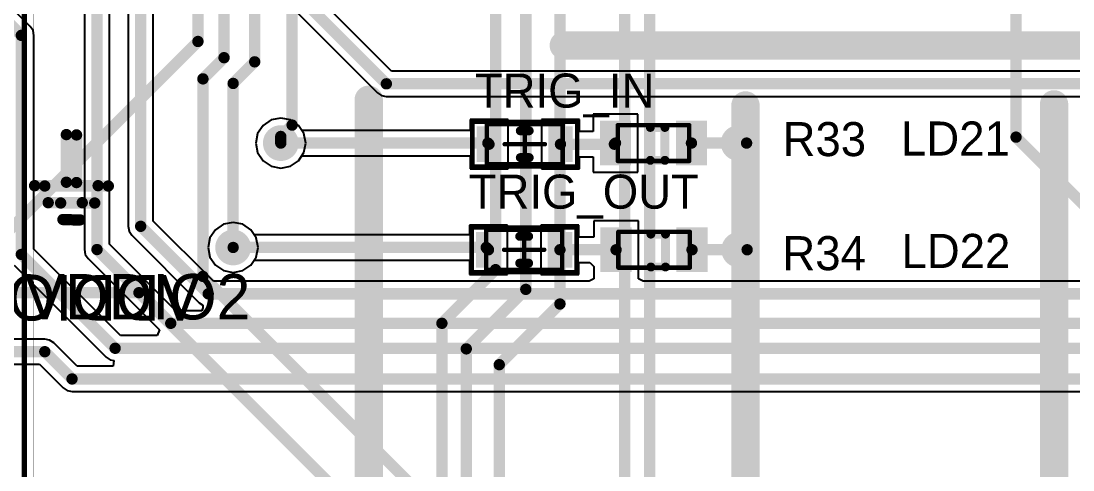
# Model space of a CAD drawing. Header units: millimetres. Extents: x 307 to 423, y 231 to 400.
# Drawn here: x 346.04 to 369.59, y 318.22 to 328.26 of the extents above; entities that cross this region are included whole.
import ezdxf

# ---------------------------------------------------------------- set-up
doc = ezdxf.new("R2010")
doc.units = ezdxf.units.MM
for name, color, linetype in [('BottomLayer', 5, 'Continuous'), ('BottomOverlay', 54, 'Continuous'), ('Mechanical14', 56, 'Continuous'), ('Mechanical15', 56, 'Continuous'), ('Mechanical16', 56, 'Continuous'), ('Mechanical8', 56, 'Continuous'), ('MidLayer1', 16, 'Continuous'), ('MidLayer2', 76, 'Continuous'), ('MultiLayer', 9, 'Continuous'), ('TopLayer', 1, 'Continuous'), ('TopOverlay', 2, 'Continuous'), ('TopPaste', 8, 'Continuous'), ('TopSolder', 216, 'Continuous'), ('ViaHoleLayer', 16, 'Continuous')]:
    doc.layers.add(name, color=color, linetype=linetype)

# ---------------------------------------------------------------- blocks, each defined once
blk = doc.blocks.new('CC_NM_0603_439')
at = {"layer": 'Mechanical15', "const_width": 0.1}
for points in [[(-1.175, -0.5), (-1.175, 0.5)], [(-1.175, 0.5), (1.175, 0.5)], [(0, -0.45), (0, 0.45)], [(1.175, -0.5), (1.175, 0.5)], [(-0.45, 0), (0.45, 0)], [(-1.175, -0.5), (1.175, -0.5)]]:
    blk.add_lwpolyline(points, dxfattribs=at)
at = {"layer": 'Mechanical15', "const_width": 0.05}
for points in [[(-1.2, 0.5, 1), (-1.15, 0.5, 1)], [(-1.2, 0.5, 1), (-1.15, 0.5, 1)], [(-0.025, 0.45, 1), (0.025, 0.45, 1)], [(1.15, 0.5, 1), (1.2, 0.5, 1)], [(1.15, 0.5, 1), (1.2, 0.5, 1)], [(-0.475, 0, 1), (-0.425, 0, 1)], [(0.425, 0, 1), (0.475, 0, 1)], [(-1.2, -0.5, 1), (-1.15, -0.5, 1)], [(-1.2, -0.5, 1), (-1.15, -0.5, 1)], [(-0.025, -0.45, 1), (0.025, -0.45, 1)], [(1.15, -0.5, 1), (1.2, -0.5, 1)], [(1.15, -0.5, 1), (1.2, -0.5, 1)]]:
    blk.add_lwpolyline(points, format="xyb", close=True, dxfattribs=at)
at = {"layer": 'Mechanical8', "const_width": 0.1}
for points in [[(-0.85, -0.45), (-0.85, 0.45)], [(-0.85, 0.45), (0.85, 0.45)], [(0.85, -0.45), (0.85, 0.45)], [(-0.85, -0.45), (0.85, -0.45)]]:
    blk.add_lwpolyline(points, dxfattribs=at)
at = {"layer": 'Mechanical8', "const_width": 0.05}
for points in [[(-0.875, 0.45, 1), (-0.825, 0.45, 1)], [(-0.875, 0.45, 1), (-0.825, 0.45, 1)], [(0.825, 0.45, 1), (0.875, 0.45, 1)], [(0.825, 0.45, 1), (0.875, 0.45, 1)], [(-0.875, -0.45, 1), (-0.825, -0.45, 1)], [(-0.875, -0.45, 1), (-0.825, -0.45, 1)], [(0.825, -0.45, 1), (0.875, -0.45, 1)], [(0.825, -0.45, 1), (0.875, -0.45, 1)]]:
    blk.add_lwpolyline(points, format="xyb", close=True, dxfattribs=at)
at = {"layer": 'TopLayer'}
for points in [[(-0.525, -0.4), (-0.525, 0.4), (-1.075, -0.4), (-1.075, 0.4)], [(1.075, -0.4), (1.075, 0.4), (0.525, -0.4), (0.525, 0.4)]]:
    blk.add_solid(points, dxfattribs=at)
at = {"layer": 'TopOverlay', "const_width": 0.2}
for points in [[(-0.1, 0.3), (0.1, 0.3)], [(-0.1, -0.3), (0.1, -0.3)]]:
    blk.add_lwpolyline(points, dxfattribs=at)
at = {"layer": 'TopOverlay', "const_width": 0.1}
for points in [[(-0.15, 0.3, 1), (-0.05, 0.3, 1)], [(0.05, 0.3, 1), (0.15, 0.3, 1)], [(-0.15, -0.3, 1), (-0.05, -0.3, 1)], [(0.05, -0.3, 1), (0.15, -0.3, 1)]]:
    blk.add_lwpolyline(points, format="xyb", close=True, dxfattribs=at)
at = {"layer": 'TopPaste'}
for points in [[(-0.525, -0.4), (-0.525, 0.4), (-1.075, -0.4), (-1.075, 0.4)], [(1.075, -0.4), (1.075, 0.4), (0.525, -0.4), (0.525, 0.4)]]:
    blk.add_solid(points, dxfattribs=at)
at = {"layer": 'TopSolder'}
for points in [[(-0.525, -0.4), (-0.525, 0.4), (-1.075, -0.4), (-1.075, 0.4)], [(1.075, -0.4), (1.075, 0.4), (0.525, -0.4), (0.525, 0.4)]]:
    blk.add_solid(points, dxfattribs=at)
blk = doc.blocks.new('CC_NM_0603_440')
at = {"layer": 'Mechanical15', "const_width": 0.1}
for points in [[(-1.175, -0.5), (-1.175, 0.5)], [(-1.175, 0.5), (1.175, 0.5)], [(0, -0.45), (0, 0.45)], [(1.175, -0.5), (1.175, 0.5)], [(-0.45, 0), (0.45, 0)], [(-1.175, -0.5), (1.175, -0.5)]]:
    blk.add_lwpolyline(points, dxfattribs=at)
at = {"layer": 'Mechanical15', "const_width": 0.05}
for points in [[(-1.2, 0.5, 1), (-1.15, 0.5, 1)], [(-1.2, 0.5, 1), (-1.15, 0.5, 1)], [(-0.025, 0.45, 1), (0.025, 0.45, 1)], [(1.15, 0.5, 1), (1.2, 0.5, 1)], [(1.15, 0.5, 1), (1.2, 0.5, 1)], [(-0.475, 0, 1), (-0.425, 0, 1)], [(0.425, 0, 1), (0.475, 0, 1)], [(-1.2, -0.5, 1), (-1.15, -0.5, 1)], [(-1.2, -0.5, 1), (-1.15, -0.5, 1)], [(-0.025, -0.45, 1), (0.025, -0.45, 1)], [(1.15, -0.5, 1), (1.2, -0.5, 1)], [(1.15, -0.5, 1), (1.2, -0.5, 1)]]:
    blk.add_lwpolyline(points, format="xyb", close=True, dxfattribs=at)
at = {"layer": 'Mechanical8', "const_width": 0.1}
for points in [[(-0.85, -0.45), (-0.85, 0.45)], [(-0.85, 0.45), (0.85, 0.45)], [(0.85, -0.45), (0.85, 0.45)], [(-0.85, -0.45), (0.85, -0.45)]]:
    blk.add_lwpolyline(points, dxfattribs=at)
at = {"layer": 'Mechanical8', "const_width": 0.05}
for points in [[(-0.875, 0.45, 1), (-0.825, 0.45, 1)], [(-0.875, 0.45, 1), (-0.825, 0.45, 1)], [(0.825, 0.45, 1), (0.875, 0.45, 1)], [(0.825, 0.45, 1), (0.875, 0.45, 1)], [(-0.875, -0.45, 1), (-0.825, -0.45, 1)], [(-0.875, -0.45, 1), (-0.825, -0.45, 1)], [(0.825, -0.45, 1), (0.875, -0.45, 1)], [(0.825, -0.45, 1), (0.875, -0.45, 1)]]:
    blk.add_lwpolyline(points, format="xyb", close=True, dxfattribs=at)
at = {"layer": 'TopLayer'}
for points in [[(-0.525, -0.4), (-0.525, 0.4), (-1.075, -0.4), (-1.075, 0.4)], [(1.075, -0.4), (1.075, 0.4), (0.525, -0.4), (0.525, 0.4)]]:
    blk.add_solid(points, dxfattribs=at)
at = {"layer": 'TopOverlay', "const_width": 0.2}
for points in [[(-0.1, 0.3), (0.1, 0.3)], [(-0.1, -0.3), (0.1, -0.3)]]:
    blk.add_lwpolyline(points, dxfattribs=at)
at = {"layer": 'TopOverlay', "const_width": 0.1}
for points in [[(-0.15, 0.3, 1), (-0.05, 0.3, 1)], [(0.05, 0.3, 1), (0.15, 0.3, 1)], [(-0.15, -0.3, 1), (-0.05, -0.3, 1)], [(0.05, -0.3, 1), (0.15, -0.3, 1)]]:
    blk.add_lwpolyline(points, format="xyb", close=True, dxfattribs=at)
at = {"layer": 'TopPaste'}
for points in [[(-0.525, -0.4), (-0.525, 0.4), (-1.075, -0.4), (-1.075, 0.4)], [(1.075, -0.4), (1.075, 0.4), (0.525, -0.4), (0.525, 0.4)]]:
    blk.add_solid(points, dxfattribs=at)
at = {"layer": 'TopSolder'}
for points in [[(-0.525, -0.4), (-0.525, 0.4), (-1.075, -0.4), (-1.075, 0.4)], [(1.075, -0.4), (1.075, 0.4), (0.525, -0.4), (0.525, 0.4)]]:
    blk.add_solid(points, dxfattribs=at)
blk = doc.blocks.new('LED_0603_GREEN_447')
at = {"layer": 'Mechanical8', "const_width": 0.1}
for points in [[(-0.8, -0.4), (-0.8, 0.4)], [(-0.8, 0.4), (0.8, 0.4)], [(0.8, -0.4), (0.8, 0.4)], [(-0.8, -0.4), (0.8, -0.4)]]:
    blk.add_lwpolyline(points, dxfattribs=at)
at = {"layer": 'Mechanical8', "const_width": 0.05}
for points in [[(-0.825, 0.4, 1), (-0.775, 0.4, 1)], [(-0.825, 0.4, 1), (-0.775, 0.4, 1)], [(0.775, 0.4, 1), (0.825, 0.4, 1)], [(0.775, 0.4, 1), (0.825, 0.4, 1)], [(-0.825, -0.4, 1), (-0.775, -0.4, 1)], [(-0.825, -0.4, 1), (-0.775, -0.4, 1)], [(0.775, -0.4, 1), (0.825, -0.4, 1)], [(0.775, -0.4, 1), (0.825, -0.4, 1)]]:
    blk.add_lwpolyline(points, format="xyb", close=True, dxfattribs=at)
at = {"layer": 'TopLayer'}
for points in [[(-0.5, -0.5), (-0.5, 0.5), (-1.2, -0.5), (-1.2, 0.5)], [(1.2, -0.5), (1.2, 0.5), (0.5, -0.5), (0.5, 0.5)]]:
    blk.add_solid(points, dxfattribs=at)
at = {"layer": 'TopOverlay', "const_width": 0.2}
for points in [[(-0.071, 0.35), (0.256, 0.35)], [(0.256, -0.386), (0.256, 0.35)], [(-0.071, -0.386), (0.256, -0.386)]]:
    blk.add_lwpolyline(points, dxfattribs=at)
at = {"layer": 'TopOverlay', "const_width": 0.1}
for points in [[(-0.121, 0.35, 1), (-0.021, 0.35, 1)], [(0.206, 0.35, 1), (0.306, 0.35, 1)], [(0.206, 0.35, 1), (0.306, 0.35, 1)], [(-0.121, -0.386, 1), (-0.021, -0.386, 1)], [(0.206, -0.386, 1), (0.306, -0.386, 1)], [(0.206, -0.386, 1), (0.306, -0.386, 1)]]:
    blk.add_lwpolyline(points, format="xyb", close=True, dxfattribs=at)
at = {"layer": 'TopPaste'}
for points in [[(-0.5, -0.5), (-0.5, 0.5), (-1.2, -0.5), (-1.2, 0.5)], [(1.2, -0.5), (1.2, 0.5), (0.5, -0.5), (0.5, 0.5)]]:
    blk.add_solid(points, dxfattribs=at)
at = {"layer": 'TopSolder'}
for points in [[(-0.5, -0.5), (-0.5, 0.5), (-1.2, -0.5), (-1.2, 0.5)], [(1.2, -0.5), (1.2, 0.5), (0.5, -0.5), (0.5, 0.5)]]:
    blk.add_solid(points, dxfattribs=at)
blk = doc.blocks.new('LED_0603_GREEN_448')
at = {"layer": 'Mechanical8', "const_width": 0.1}
for points in [[(-0.8, -0.4), (-0.8, 0.4)], [(-0.8, 0.4), (0.8, 0.4)], [(0.8, -0.4), (0.8, 0.4)], [(-0.8, -0.4), (0.8, -0.4)]]:
    blk.add_lwpolyline(points, dxfattribs=at)
at = {"layer": 'Mechanical8', "const_width": 0.05}
for points in [[(-0.825, 0.4, 1), (-0.775, 0.4, 1)], [(-0.825, 0.4, 1), (-0.775, 0.4, 1)], [(0.775, 0.4, 1), (0.825, 0.4, 1)], [(0.775, 0.4, 1), (0.825, 0.4, 1)], [(-0.825, -0.4, 1), (-0.775, -0.4, 1)], [(-0.825, -0.4, 1), (-0.775, -0.4, 1)], [(0.775, -0.4, 1), (0.825, -0.4, 1)], [(0.775, -0.4, 1), (0.825, -0.4, 1)]]:
    blk.add_lwpolyline(points, format="xyb", close=True, dxfattribs=at)
at = {"layer": 'TopLayer'}
for points in [[(-0.5, -0.5), (-0.5, 0.5), (-1.2, -0.5), (-1.2, 0.5)], [(1.2, -0.5), (1.2, 0.5), (0.5, -0.5), (0.5, 0.5)]]:
    blk.add_solid(points, dxfattribs=at)
at = {"layer": 'TopOverlay', "const_width": 0.2}
for points in [[(-0.071, 0.35), (0.256, 0.35)], [(0.256, -0.386), (0.256, 0.35)], [(-0.071, -0.386), (0.256, -0.386)]]:
    blk.add_lwpolyline(points, dxfattribs=at)
at = {"layer": 'TopOverlay', "const_width": 0.1}
for points in [[(-0.121, 0.35, 1), (-0.021, 0.35, 1)], [(0.206, 0.35, 1), (0.306, 0.35, 1)], [(0.206, 0.35, 1), (0.306, 0.35, 1)], [(-0.121, -0.386, 1), (-0.021, -0.386, 1)], [(0.206, -0.386, 1), (0.306, -0.386, 1)], [(0.206, -0.386, 1), (0.306, -0.386, 1)]]:
    blk.add_lwpolyline(points, format="xyb", close=True, dxfattribs=at)
at = {"layer": 'TopPaste'}
for points in [[(-0.5, -0.5), (-0.5, 0.5), (-1.2, -0.5), (-1.2, 0.5)], [(1.2, -0.5), (1.2, 0.5), (0.5, -0.5), (0.5, 0.5)]]:
    blk.add_solid(points, dxfattribs=at)
at = {"layer": 'TopSolder'}
for points in [[(-0.5, -0.5), (-0.5, 0.5), (-1.2, -0.5), (-1.2, 0.5)], [(1.2, -0.5), (1.2, 0.5), (0.5, -0.5), (0.5, 0.5)]]:
    blk.add_solid(points, dxfattribs=at)
blk = doc.blocks.new('CON_SAMTEC_TSW_135_07_X_D_468')
at = {"layer": 'Mechanical14', "const_width": 0.01}
blk.add_lwpolyline([(44.45, 2.54), (-44.45, 2.54)], dxfattribs=at)
at = {"layer": 'Mechanical16', "const_width": 0.01}
blk.add_lwpolyline([(44.67, 2.75), (-44.67, 2.75)], dxfattribs=at)
at = {"layer": 'TopOverlay', "const_width": 0.12}
blk.add_lwpolyline([(44.45, 2.54), (-44.45, 2.54)], dxfattribs=at)

msp = doc.modelspace()

# ---------------------------------------------------------------- linework, layer by layer
at = {"layer": 'BottomLayer'}
for p, q in [((351.457, 325.931), (351.336, 325.749)), ((351.639, 326.053), (351.457, 325.931)), ((351.854, 326.095), (351.639, 326.053)), ((352.069, 326.053), (351.854, 326.095)), ((352.251, 325.931), (352.069, 326.053)), ((352.372, 325.749), (352.251, 325.931)), ((351.336, 325.749), (351.293, 325.534)), ((352.415, 325.534), (352.372, 325.749)), ((351.293, 325.534), (351.336, 325.32)), ((352.372, 325.32), (352.415, 325.534)), ((351.336, 325.32), (351.457, 325.138)), ((352.251, 325.138), (352.372, 325.32)), ((351.457, 325.138), (351.639, 325.016)), ((351.639, 325.016), (351.854, 324.974)), ((351.854, 324.974), (352.069, 325.016)), ((352.069, 325.016), (352.251, 325.138)), ((350.391, 323.594), (350.269, 323.412)), ((350.573, 323.716), (350.391, 323.594)), ((350.787, 323.758), (350.573, 323.716)), ((351.002, 323.716), (350.787, 323.758)), ((351.184, 323.594), (351.002, 323.716)), ((351.305, 323.412), (351.184, 323.594)), ((350.269, 323.412), (350.226, 323.198)), ((351.348, 323.198), (351.305, 323.412)), ((350.226, 323.198), (350.269, 322.983)), ((351.305, 322.983), (351.348, 323.198)), ((350.269, 322.983), (350.391, 322.801)), ((351.184, 322.801), (351.305, 322.983)), ((350.391, 322.801), (350.573, 322.68)), ((350.573, 322.68), (350.787, 322.637)), ((350.787, 322.637), (351.002, 322.68)), ((351.002, 322.68), (351.184, 322.801))]:
    msp.add_line(p, q, dxfattribs=at)
at = {"layer": 'BottomLayer', "const_width": 0.4}
for points in [[(351.654, 325.534, 1), (352.054, 325.534, 1)], [(361.903, 325.534, 1), (362.303, 325.534, 1)], [(350.587, 323.198, 1), (350.987, 323.198, 1)], [(361.916, 323.147, 1), (362.316, 323.147, 1)]]:
    msp.add_lwpolyline(points, format="xyb", close=True, dxfattribs=at)
at = {"layer": 'BottomOverlay', "const_width": 0.254}
for points in [[(347.054, 324.658), (347.054, 325.724)], [(346.343, 324.581), (347.765, 324.581)], [(346.647, 324.2), (347.409, 324.2)], [(346.977, 323.823), (347.13, 323.823)]]:
    msp.add_lwpolyline(points, dxfattribs=at)
at = {"layer": 'BottomOverlay', "const_width": 0.127}
for points in [[(346.99, 325.724, 1), (347.117, 325.724, 1)], [(346.99, 324.658, 1), (347.117, 324.658, 1)], [(346.279, 324.581, 1), (346.406, 324.581, 1)], [(347.701, 324.581, 1), (347.828, 324.581, 1)], [(346.584, 324.2, 1), (346.711, 324.2, 1)], [(347.346, 324.2, 1), (347.473, 324.2, 1)], [(346.914, 323.823, 1), (347.041, 323.823, 1)], [(347.066, 323.823, 1), (347.193, 323.823, 1)]]:
    msp.add_lwpolyline(points, format="xyb", close=True, dxfattribs=at)
at = {"layer": 'MidLayer1'}
for p, q in [((351.457, 325.931), (351.336, 325.749)), ((351.639, 326.053), (351.457, 325.931)), ((351.854, 326.095), (351.639, 326.053)), ((352.069, 326.053), (351.854, 326.095)), ((352.251, 325.931), (352.069, 326.053)), ((352.372, 325.749), (352.251, 325.931)), ((351.336, 325.749), (351.293, 325.534)), ((352.415, 325.534), (352.372, 325.749)), ((351.293, 325.534), (351.336, 325.32)), ((352.372, 325.32), (352.415, 325.534)), ((351.336, 325.32), (351.457, 325.138)), ((352.251, 325.138), (352.372, 325.32)), ((351.457, 325.138), (351.639, 325.016)), ((351.639, 325.016), (351.854, 324.974)), ((351.854, 324.974), (352.069, 325.016)), ((352.069, 325.016), (352.251, 325.138)), ((350.391, 323.594), (350.269, 323.412)), ((350.573, 323.716), (350.391, 323.594)), ((350.787, 323.758), (350.573, 323.716)), ((351.002, 323.716), (350.787, 323.758)), ((351.184, 323.594), (351.002, 323.716)), ((351.305, 323.412), (351.184, 323.594)), ((350.269, 323.412), (350.226, 323.198)), ((351.348, 323.198), (351.305, 323.412)), ((350.226, 323.198), (350.269, 322.983)), ((351.305, 322.983), (351.348, 323.198)), ((350.269, 322.983), (350.391, 322.801)), ((351.184, 322.801), (351.305, 322.983)), ((350.391, 322.801), (350.573, 322.68)), ((350.573, 322.68), (350.787, 322.637)), ((350.787, 322.637), (351.002, 322.68)), ((351.002, 322.68), (351.184, 322.801))]:
    msp.add_line(p, q, dxfattribs=at)
at = {"layer": 'MidLayer1', "const_width": 0.4}
for points in [[(351.654, 325.534, 1), (352.054, 325.534, 1)], [(361.903, 325.534, 1), (362.303, 325.534, 1)], [(350.587, 323.198, 1), (350.987, 323.198, 1)], [(361.916, 323.147, 1), (362.316, 323.147, 1)]]:
    msp.add_lwpolyline(points, format="xyb", close=True, dxfattribs=at)
at = {"layer": 'MidLayer2', "const_width": 0.254}
for points in [[(350.584, 327.445), (350.584, 359.296)], [(351.27, 327.352), (351.27, 358.509)], [(352.108, 325.936), (352.108, 358.102)], [(350, 327.808), (350, 356.248)], [(368.312, 325.667), (368.312, 354.266)], [(356.662, 322.702), (356.662, 344.134)], [(359.55, 339.598), (359.55, 289.703)], [(360.109, 339.586), (360.109, 289.319)], [(358.102, 321.933), (358.102, 336.893)], [(357.339, 322.261), (357.339, 334.379)], [(345.67, 323.478), (350, 327.808)], [(350.11, 326.971), (350.584, 327.445)], [(350.787, 326.869), (351.27, 327.352)], [(350.11, 322.551), (350.11, 326.971)], [(350.787, 323.198), (350.787, 326.869)], [(351.854, 325.682), (352.108, 325.936)], [(351.854, 325.534), (351.854, 325.682)], [(368.312, 325.667), (370.498, 323.482)], [(350.11, 322.551), (354.868, 317.793)], [(355.461, 321.501), (356.662, 322.702)], [(356.006, 320.929), (357.339, 322.261)], [(344.844, 322.187), (348.679, 322.187)], [(348.679, 322.187), (354.191, 316.675)], [(356.744, 320.575), (358.102, 321.933)], [(355.461, 299.822), (355.461, 321.501)], [(356.006, 290.119), (356.006, 320.929)], [(356.744, 289.968), (356.744, 320.575)]]:
    msp.add_lwpolyline(points, dxfattribs=at)
at = {"layer": 'MidLayer2'}
for points, const_width in [([(349.936, 327.808, 1), (350.063, 327.808, 1)], 0.127), ([(349.936, 327.808, 1), (350.063, 327.808, 1)], 0.127), ([(350.52, 327.445, 1), (350.647, 327.445, 1)], 0.127), ([(350.52, 327.445, 1), (350.647, 327.445, 1)], 0.127), ([(351.206, 327.352, 1), (351.333, 327.352, 1)], 0.127), ([(351.206, 327.352, 1), (351.333, 327.352, 1)], 0.127), ([(350.047, 326.971, 1), (350.174, 326.971, 1)], 0.127), ([(350.047, 326.971, 1), (350.174, 326.971, 1)], 0.127), ([(350.724, 326.869, 1), (350.851, 326.869, 1)], 0.127), ([(350.724, 326.869, 1), (350.851, 326.869, 1)], 0.127), ([(351.654, 325.534, 1), (352.054, 325.534, 1)], 0.4), ([(352.044, 325.936, 1), (352.171, 325.936, 1)], 0.127), ([(352.044, 325.936, 1), (352.171, 325.936, 1)], 0.127), ([(361.903, 325.534, 1), (362.303, 325.534, 1)], 0.4), ([(351.79, 325.682, 1), (351.917, 325.682, 1)], 0.127), ([(351.79, 325.682, 1), (351.917, 325.682, 1)], 0.127), ([(368.249, 325.667, 1), (368.376, 325.667, 1)], 0.127), ([(368.249, 325.667, 1), (368.376, 325.667, 1)], 0.127), ([(351.79, 325.534, 1), (351.917, 325.534, 1)], 0.127), ([(350.587, 323.198, 1), (350.987, 323.198, 1)], 0.4), ([(350.724, 323.198, 1), (350.851, 323.198, 1)], 0.127), ([(361.916, 323.147, 1), (362.316, 323.147, 1)], 0.4), ([(350.047, 322.551, 1), (350.174, 322.551, 1)], 0.127), ([(350.047, 322.551, 1), (350.174, 322.551, 1)], 0.127), ([(356.598, 322.702, 1), (356.725, 322.702, 1)], 0.127), ([(356.598, 322.702, 1), (356.725, 322.702, 1)], 0.127), ([(357.275, 322.261, 1), (357.402, 322.261, 1)], 0.127), ([(357.275, 322.261, 1), (357.402, 322.261, 1)], 0.127), ([(348.615, 322.187, 1), (348.742, 322.187, 1)], 0.127), ([(348.615, 322.187, 1), (348.742, 322.187, 1)], 0.127), ([(358.039, 321.933, 1), (358.166, 321.933, 1)], 0.127), ([(358.039, 321.933, 1), (358.166, 321.933, 1)], 0.127), ([(355.397, 321.501, 1), (355.524, 321.501, 1)], 0.127), ([(355.397, 321.501, 1), (355.524, 321.501, 1)], 0.127), ([(355.943, 320.929, 1), (356.07, 320.929, 1)], 0.127), ([(355.943, 320.929, 1), (356.07, 320.929, 1)], 0.127), ([(356.681, 320.575, 1), (356.808, 320.575, 1)], 0.127), ([(356.681, 320.575, 1), (356.808, 320.575, 1)], 0.127)]:
    msp.add_lwpolyline(points, format="xyb", close=True, dxfattribs=dict(at, const_width=const_width))
at = {"layer": 'MultiLayer', "const_width": 0.4}
for points in [[(351.654, 325.534, 1), (352.054, 325.534, 1)], [(361.903, 325.534, 1), (362.303, 325.534, 1)], [(350.587, 323.198, 1), (350.987, 323.198, 1)], [(361.916, 323.147, 1), (362.316, 323.147, 1)]]:
    msp.add_lwpolyline(points, format="xyb", close=True, dxfattribs=at)
at = {"layer": 'TopLayer'}
for p, q in [((348.435, 332.141), (348.435, 323.672)), ((349, 323.789), (349, 332.258)), ((348.022, 323.269), (348.022, 329.451)), ((347.457, 329.334), (347.457, 323.152)), ((354.333, 327.143), (352.213, 329.263)), ((346.245, 328.144), (345.585, 328.805)), ((351.73, 328.947), (354.016, 326.661)), ((346.307, 328.052), (346.245, 328.144)), ((346.245, 328.144), (346.245, 328.144)), ((346.328, 327.944), (346.307, 328.052)), ((346.328, 323.159), (346.328, 327.944)), ((346.328, 327.944), (346.328, 327.944)), ((370.457, 327.143), (354.333, 327.143)), ((354.016, 326.661), (354.016, 326.661)), ((354.016, 326.661), (354.108, 326.599)), ((354.108, 326.599), (354.216, 326.578)), ((354.216, 326.578), (370.574, 326.578)), ((359.847, 326.184), (358.847, 326.184)), ((358.847, 326.184), (358.847, 325.791)), ((359.847, 324.884), (359.847, 326.184)), ((351.457, 325.931), (351.336, 325.749)), ((351.639, 326.053), (351.457, 325.931)), ((351.854, 326.095), (351.639, 326.053)), ((352.069, 326.053), (351.854, 326.095)), ((352.251, 325.931), (352.069, 326.053)), ((352.327, 325.817), (352.251, 325.931)), ((356.94, 326.059), (356.09, 326.059)), ((356.09, 326.059), (356.09, 325.817)), ((356.94, 324.959), (356.94, 326.059)), ((358.54, 326.059), (357.69, 326.059)), ((357.69, 326.059), (357.69, 324.959)), ((358.54, 325.791), (358.54, 326.059)), ((351.336, 325.749), (351.293, 325.534)), ((356.09, 325.817), (352.327, 325.817)), ((358.847, 325.791), (358.54, 325.791)), ((351.293, 325.534), (351.336, 325.32)), ((351.336, 325.32), (351.457, 325.138)), ((352.251, 325.138), (352.327, 325.252)), ((352.327, 325.252), (356.09, 325.252)), ((356.09, 325.252), (356.09, 324.959)), ((358.54, 324.959), (358.54, 325.227)), ((358.54, 325.227), (358.847, 325.227)), ((358.847, 325.227), (358.847, 324.884)), ((351.457, 325.138), (351.639, 325.016)), ((351.639, 325.016), (351.854, 324.974)), ((351.854, 324.974), (352.069, 325.016)), ((352.069, 325.016), (352.251, 325.138)), ((356.09, 324.959), (356.94, 324.959)), ((357.69, 324.959), (358.54, 324.959)), ((358.847, 324.884), (359.847, 324.884)), ((350.346, 322.443), (349, 323.789)), ((359.86, 323.797), (358.86, 323.797)), ((358.86, 323.797), (358.86, 323.429)), ((359.86, 322.57), (359.86, 323.797)), ((348.435, 323.672), (348.435, 323.672)), ((348.435, 323.672), (348.457, 323.564)), ((348.457, 323.564), (348.518, 323.473)), ((350.391, 323.594), (350.269, 323.412)), ((350.573, 323.716), (350.391, 323.594)), ((350.787, 323.758), (350.573, 323.716)), ((351.002, 323.716), (350.787, 323.758)), ((351.184, 323.594), (351.002, 323.716)), ((351.26, 323.48), (351.184, 323.594)), ((356.927, 323.697), (356.077, 323.697)), ((356.077, 323.697), (356.077, 323.48)), ((356.927, 322.597), (356.927, 323.697)), ((358.527, 323.697), (357.677, 323.697)), ((357.677, 323.697), (357.677, 322.597)), ((358.527, 323.429), (358.527, 323.697)), ((348.518, 323.473), (350.029, 321.961)), ((350.269, 323.412), (350.226, 323.198)), ((356.077, 323.48), (351.26, 323.48)), ((358.86, 323.429), (358.527, 323.429)), ((348.263, 321.225), (346.328, 323.159)), ((347.457, 323.152), (347.457, 323.152)), ((347.457, 323.152), (347.478, 323.044)), ((349.507, 321.783), (348.022, 323.269)), ((350.226, 323.198), (350.269, 322.983)), ((347.478, 323.044), (347.539, 322.952)), ((347.539, 322.952), (349.14, 321.352)), ((350.269, 322.983), (350.391, 322.801)), ((351.184, 322.801), (351.26, 322.915)), ((351.26, 322.915), (356.077, 322.915)), ((356.077, 322.915), (356.077, 322.597)), ((358.527, 322.597), (358.527, 322.864)), ((358.527, 322.864), (358.77, 322.864)), ((358.77, 322.864), (358.86, 322.775)), ((345.884, 322.805), (347.946, 320.742)), ((350.391, 322.801), (350.573, 322.68)), ((350.573, 322.68), (350.787, 322.637)), ((350.787, 322.637), (351.002, 322.68)), ((351.002, 322.68), (351.184, 322.801)), ((358.86, 322.775), (358.86, 322.497)), ((358.755, 322.443), (350.346, 322.443)), ((356.077, 322.597), (356.927, 322.597)), ((357.677, 322.597), (358.527, 322.597)), ((358.86, 322.497), (358.755, 322.443)), ((359.86, 322.497), (359.86, 322.57)), ((359.964, 322.443), (359.86, 322.497)), ((379.676, 322.443), (359.964, 322.443)), ((350.029, 321.961), (350.029, 321.961)), ((350.029, 321.961), (350.105, 321.91)), ((350.105, 321.91), (350.105, 321.849)), ((350.084, 321.783), (349.507, 321.783)), ((350.105, 321.849), (350.084, 321.783)), ((349.088, 321.225), (348.263, 321.225)), ((349.14, 321.352), (349.088, 321.225)), ((346.571, 321.148), (345.465, 321.148)), ((346.679, 321.127), (346.571, 321.148)), ((346.571, 321.148), (346.571, 321.148)), ((346.77, 321.066), (346.679, 321.127)), ((347.297, 320.539), (346.77, 321.066)), ((347.946, 320.742), (347.946, 320.742)), ((347.946, 320.742), (348.037, 320.681)), ((345.586, 320.584), (346.454, 320.584)), ((346.454, 320.584), (346.981, 320.057)), ((348.103, 320.539), (347.297, 320.539)), ((348.037, 320.681), (348.115, 320.666)), ((348.115, 320.666), (348.103, 320.539)), ((346.981, 320.057), (346.981, 320.057)), ((346.981, 320.057), (347.072, 319.995)), ((347.072, 319.995), (347.18, 319.974)), ((347.18, 319.974), (381.008, 319.974))]:
    msp.add_line(p, q, dxfattribs=at)
at = {"layer": 'TopLayer', "const_width": 0.254}
for points in [[(348.717, 323.672), (348.717, 332.258)], [(347.739, 323.152), (347.739, 329.451)], [(351.93, 329.146), (354.216, 326.86)], [(345.385, 328.605), (346.046, 327.944)], [(346.046, 323.042), (346.046, 327.944)], [(354.216, 326.86), (370.574, 326.86)], [(351.854, 325.534), (356.49, 325.534)], [(356.49, 325.534), (356.515, 325.509)], [(358.115, 325.509), (359.322, 325.509)], [(359.322, 325.509), (359.347, 325.534)], [(361.047, 325.534), (362.281, 325.534)], [(348.717, 323.672), (350.229, 322.161)], [(350.787, 323.198), (356.451, 323.198)], [(356.451, 323.198), (356.502, 323.147)], [(346.046, 323.042), (348.146, 320.942)], [(347.739, 323.152), (349.39, 321.501)], [(358.102, 323.147), (359.36, 323.147)], [(361.06, 323.147), (362.293, 323.147)], [(350.229, 322.161), (379.793, 322.161)], [(349.39, 321.501), (380.632, 321.501)], [(343.523, 320.866), (346.571, 320.866)], [(346.571, 320.866), (347.18, 320.256)], [(348.146, 320.942), (381.123, 320.942)], [(347.18, 320.256), (381.008, 320.256)]]:
    msp.add_lwpolyline(points, dxfattribs=at)
at = {"layer": 'TopLayer'}
for points, const_width in [([(345.982, 327.944, 1), (346.109, 327.944, 1)], 0.127), ([(345.982, 327.944, 1), (346.109, 327.944, 1)], 0.127), ([(354.153, 326.86, 1), (354.28, 326.86, 1)], 0.127), ([(354.153, 326.86, 1), (354.28, 326.86, 1)], 0.127), ([(351.654, 325.534, 1), (352.054, 325.534, 1)], 0.4), ([(361.903, 325.534, 1), (362.303, 325.534, 1)], 0.4), ([(351.79, 325.534, 1), (351.917, 325.534, 1)], 0.127), ([(356.426, 325.534, 1), (356.553, 325.534, 1)], 0.127), ([(356.426, 325.534, 1), (356.553, 325.534, 1)], 0.127), ([(356.451, 325.509, 1), (356.578, 325.509, 1)], 0.127), ([(358.051, 325.509, 1), (358.178, 325.509, 1)], 0.127), ([(359.258, 325.509, 1), (359.385, 325.509, 1)], 0.127), ([(359.258, 325.509, 1), (359.385, 325.509, 1)], 0.127), ([(359.283, 325.534, 1), (359.41, 325.534, 1)], 0.127), ([(360.983, 325.534, 1), (361.11, 325.534, 1)], 0.127), ([(362.217, 325.534, 1), (362.344, 325.534, 1)], 0.127), ([(348.654, 323.672, 1), (348.781, 323.672, 1)], 0.127), ([(348.654, 323.672, 1), (348.781, 323.672, 1)], 0.127), ([(350.587, 323.198, 1), (350.987, 323.198, 1)], 0.4), ([(350.724, 323.198, 1), (350.851, 323.198, 1)], 0.127), ([(356.388, 323.198, 1), (356.515, 323.198, 1)], 0.127), ([(356.388, 323.198, 1), (356.515, 323.198, 1)], 0.127), ([(361.916, 323.147, 1), (362.316, 323.147, 1)], 0.4), ([(345.982, 323.042, 1), (346.109, 323.042, 1)], 0.127), ([(345.982, 323.042, 1), (346.109, 323.042, 1)], 0.127), ([(347.676, 323.152, 1), (347.803, 323.152, 1)], 0.127), ([(347.676, 323.152, 1), (347.803, 323.152, 1)], 0.127), ([(356.439, 323.147, 1), (356.566, 323.147, 1)], 0.127), ([(358.039, 323.147, 1), (358.166, 323.147, 1)], 0.127), ([(359.296, 323.147, 1), (359.423, 323.147, 1)], 0.127), ([(360.996, 323.147, 1), (361.123, 323.147, 1)], 0.127), ([(362.23, 323.147, 1), (362.357, 323.147, 1)], 0.127), ([(350.166, 322.161, 1), (350.293, 322.161, 1)], 0.127), ([(350.166, 322.161, 1), (350.293, 322.161, 1)], 0.127), ([(349.327, 321.501, 1), (349.454, 321.501, 1)], 0.127), ([(349.327, 321.501, 1), (349.454, 321.501, 1)], 0.127), ([(346.507, 320.866, 1), (346.634, 320.866, 1)], 0.127), ([(346.507, 320.866, 1), (346.634, 320.866, 1)], 0.127), ([(348.082, 320.942, 1), (348.209, 320.942, 1)], 0.127), ([(348.082, 320.942, 1), (348.209, 320.942, 1)], 0.127), ([(347.117, 320.256, 1), (347.244, 320.256, 1)], 0.127), ([(347.117, 320.256, 1), (347.244, 320.256, 1)], 0.127)]:
    msp.add_lwpolyline(points, format="xyb", close=True, dxfattribs=dict(at, const_width=const_width))
at = {"layer": 'TopOverlay'}
for points, const_width in [([(358.19, 327.72), (376.152, 327.72)], 0.635), ([(353.822, 314.948), (353.822, 326.502)], 0.635), ([(362.256, 314.942), (362.256, 326.375)], 0.635), ([(369.163, 314.846), (369.163, 326.4)], 0.635), ([(347.282, 324.651), (347.282, 325.717)], 0.254), ([(346.57, 324.574), (347.993, 324.574)], 0.254), ([(346.926, 324.193), (347.688, 324.193)], 0.254), ([(347.205, 323.816), (347.358, 323.816)], 0.254)]:
    msp.add_lwpolyline(points, dxfattribs=dict(at, const_width=const_width))
for points, const_width in [([(358.031, 327.72, 1), (358.349, 327.72, 1)], 0.318), ([(353.663, 326.502, 1), (353.981, 326.502, 1)], 0.318), ([(362.097, 326.375, 1), (362.415, 326.375, 1)], 0.318), ([(369.005, 326.4, 1), (369.322, 326.4, 1)], 0.318), ([(347.218, 325.717, 1), (347.345, 325.717, 1)], 0.127), ([(347.218, 324.651, 1), (347.345, 324.651, 1)], 0.127), ([(346.507, 324.574, 1), (346.634, 324.574, 1)], 0.127), ([(347.929, 324.574, 1), (348.056, 324.574, 1)], 0.127), ([(346.863, 324.193, 1), (346.99, 324.193, 1)], 0.127), ([(347.625, 324.193, 1), (347.752, 324.193, 1)], 0.127), ([(347.142, 323.816, 1), (347.269, 323.816, 1)], 0.127), ([(347.295, 323.816, 1), (347.422, 323.816, 1)], 0.127)]:
    msp.add_lwpolyline(points, format="xyb", close=True, dxfattribs=dict(at, const_width=const_width))
at = {"layer": 'ViaHoleLayer', "const_width": 0.225}
for points in [[(351.741, 325.534, 1), (351.966, 325.534, 1)], [(361.99, 325.534, 1), (362.215, 325.534, 1)], [(350.675, 323.198, 1), (350.9, 323.198, 1)], [(362.003, 323.147, 1), (362.228, 323.147, 1)]]:
    msp.add_lwpolyline(points, format="xyb", close=True, dxfattribs=at)

# ---------------------------------------------------------------- block references
at = {"rotation": 270}
msp.add_blockref('CON_SAMTEC_TSW_135_07_X_D_468', (343.574, 289.167), dxfattribs=at)
for name, p in [('CC_NM_0603_440', (357.315, 325.509)), ('LED_0603_GREEN_448', (360.197, 325.534)), ('CC_NM_0603_439', (357.302, 323.147)), ('LED_0603_GREEN_447', (360.21, 323.147))]:
    msp.add_blockref(name, p)

# ---------------------------------------------------------------- texts
at = {"layer": 'BottomOverlay', "text_generation_flag": 2}
msp.add_text('VDDIO2', height=1.016, rotation=360, dxfattribs=at).set_placement((350.051, 321.564))
at = {"layer": 'TopOverlay'}
for s, height, p in [('TRIG_IN', 0.762, (356.197, 326.327)), ('TRIG_OUT', 0.762, (356.061, 324.066)), ('VDDIO2', 1.016, (346.114, 321.588))]:
    msp.add_text(s, height=height, rotation=360, dxfattribs=at).set_placement(p)
for s, p in [('R33', (363.087, 325.242)), ('LD21', (365.737, 325.255)), ('R34', (363.082, 322.69)), ('LD22', (365.749, 322.74))]:
    msp.add_text(s, height=0.762, dxfattribs=at).set_placement(p)

doc.saveas('drawing.dxf')
